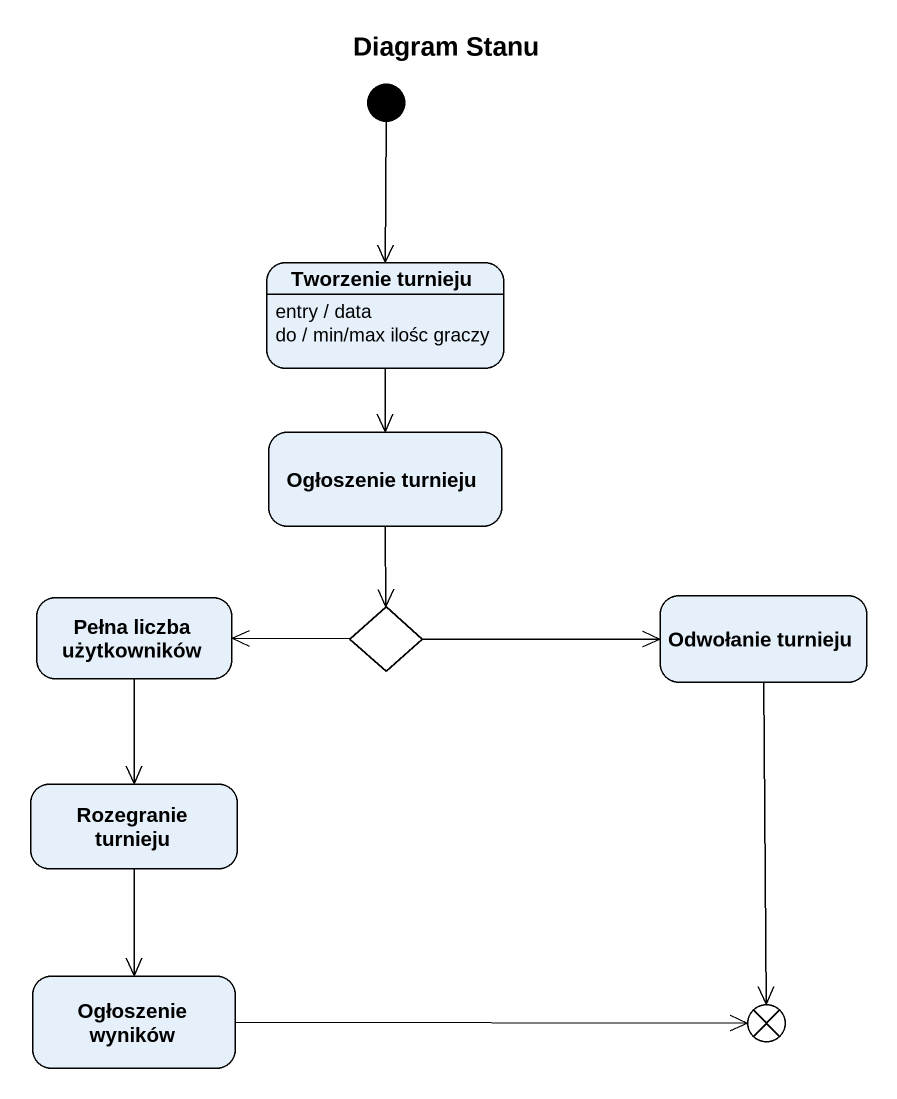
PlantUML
@startuml
title Diagram Stanu
hide empty description
state "Tworzenie turnieju" as Tworzenie_turnieju
Tworzenie_turnieju : entry / data
Tworzenie_turnieju : do / min/max ilośc graczy
state "Ogłoszenie turnieju" as Ogłoszenie_turnieju
state "Pełna liczba użytkowników" as Pełna_liczba_użytkowników
state choice1 <<choice>>
state "Odwołanie turnieju" as Odwołanie_turnieju
state "Rozegranie turnieju" as Rozegranie_turnieju
state "Ogłoszenie wyników" as Ogłoszenie_wyników
state exit1 <<choice>>
[*] --> Tworzenie_turnieju
Tworzenie_turnieju --> Ogłoszenie_turnieju
Ogłoszenie_turnieju --> choice1
Pełna_liczba_użytkowników --> Rozegranie_turnieju
choice1 -left-> Pełna_liczba_użytkowników
choice1 -right-> Odwołanie_turnieju
Odwołanie_turnieju --> exit1
Rozegranie_turnieju --> Ogłoszenie_wyników
Ogłoszenie_wyników -right-> exit1
@enduml
